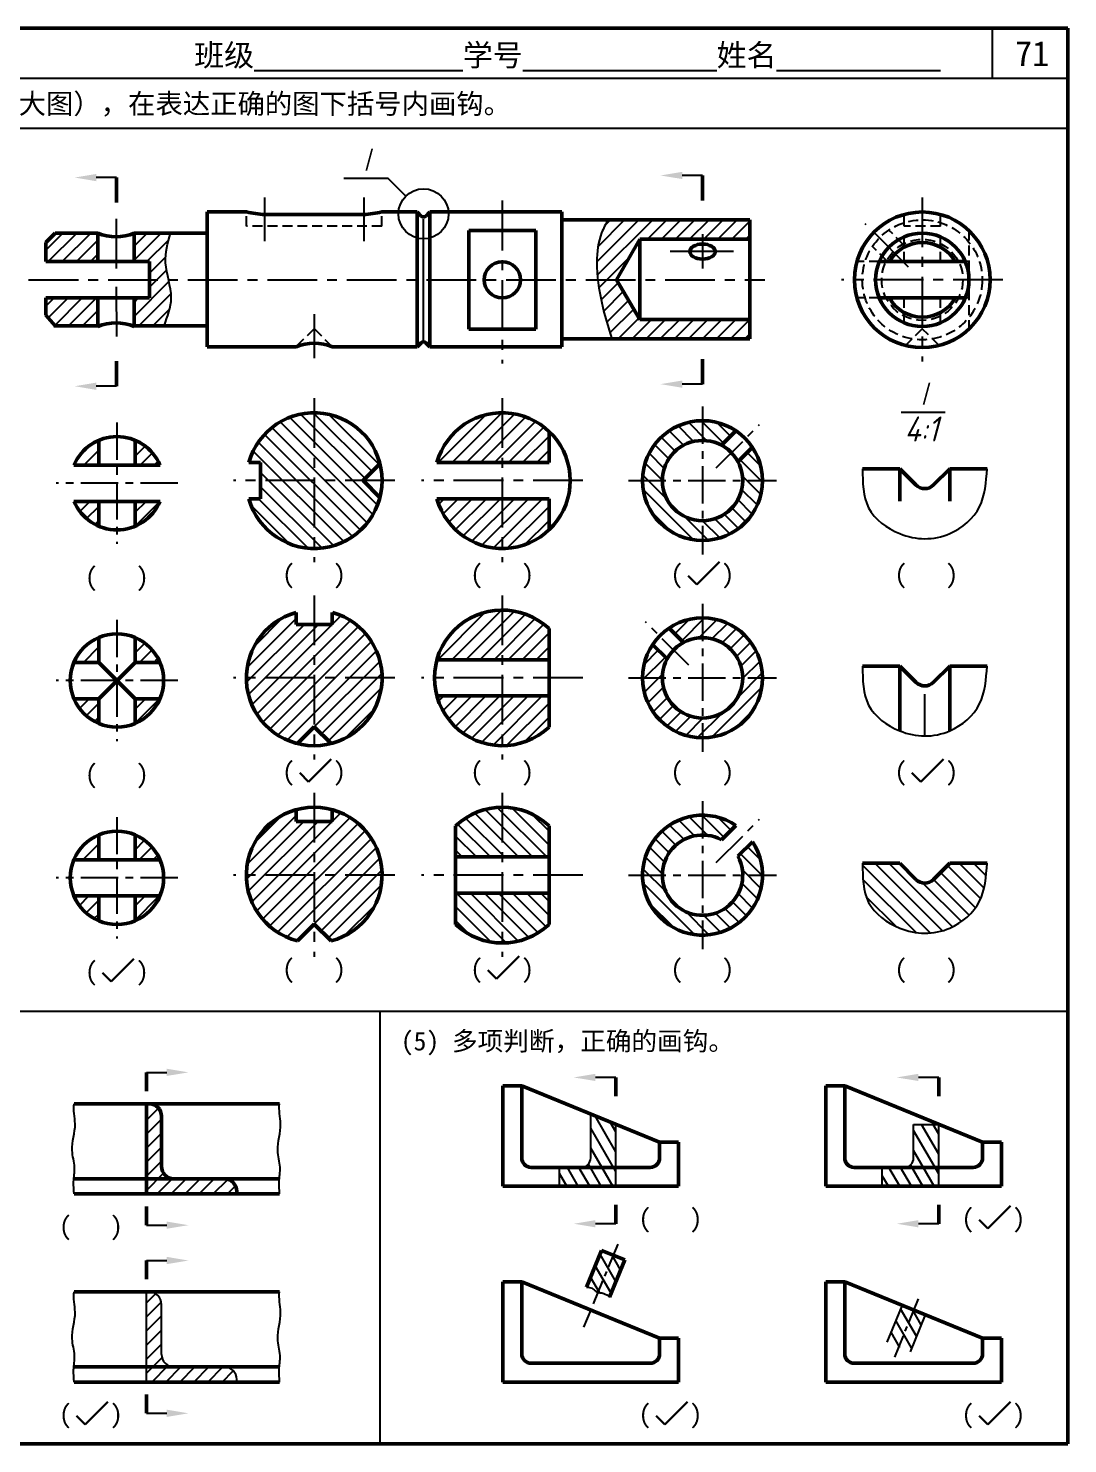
# Model space of a CAD drawing. Header units: millimetres. Extents: x 0 to 322, y 0 to 226.
# Drawn here: x 156.1 to 322, y 0 to 226 of the extents above; entities that cross this region are included whole.
import ezdxf

# ---------------------------------------------------------------- set-up
doc = ezdxf.new("R2010")
doc.units = ezdxf.units.MM
doc.header["$LTSCALE"] = 0.25
doc.linetypes.add('CENTER', pattern=[50.8, 31.75, -6.35, 6.35, -6.35])
doc.linetypes.add('HIDDEN', pattern=[9.525, 6.35, -3.175])
for name, color, linetype in [('点画线层', 7, 'CENTER'), ('细实线层', 7, 'Continuous'), ('虚线层', 7, 'HIDDEN')]:
    doc.layers.add(name, color=color, linetype=linetype)
doc.layers.add('答案', color=1, linetype='Continuous', lineweight=30)
doc.layers.add('粗实线层', color=7, linetype='Continuous', lineweight=50)
doc.styles.get("Standard").update_dxf_attribs({"font": 'gbeitc.shx', "height": 4, "bigfont": 'gbcbig.shx'})
doc.styles.add('宋体', font='SimSun.ttf', dxfattribs={"height": 3.5})
pattern_1 = [(45, (-4.2185, 5), (-1.122532, 1.122532), [])]
pattern_2 = [(135, (-4.2185, 0), (-1.122532, -1.122532), [])]
pattern_3 = [(45, (-6.898, 0), (-1.122532, 1.122532), [])]

msp = doc.modelspace()

# ---------------------------------------------------------------- hatches: boundary and pattern name
at = {"layer": '细实线层'}
h = msp.add_hatch(dxfattribs=at)
h.set_pattern_fill('ANSI31', color=256, scale=0.5, style=0)
h.set_pattern_definition(pattern_1)
edge = h.paths.add_edge_path()
edge.add_line((271.29, 192.31), (271.29, 195.41))
edge.add_line((271.29, 195.41), (248.64, 195.41))
edge.add_spline(control_points=[(248.64, 195.41), (248.25, 194.75), (247.17, 192.67), (246.75, 189.31), (246.9, 186.78), (247.01, 185.84)], knot_values=[2.684283, 2.684283, 2.684283, 2.684283, 5.228196, 10.525608, 13.654768, 13.654768, 13.654768, 13.654768], degree=3, periodic=0)
edge.add_line((247.01, 185.84), (249.98, 185.84))
edge.add_line((249.98, 185.84), (253.71, 192.31))
edge.add_line((253.71, 192.31), (271.29, 192.31))
edge = h.paths.add_edge_path()
edge.add_line((253.71, 179.5), (249.98, 185.84))
edge.add_line((249.98, 185.84), (247.01, 185.84))
edge.add_spline(control_points=[(247.01, 185.84), (247.15, 184.6), (247.74, 181.41), (248.65, 178.3), (249.26, 176.4)], knot_values=[13.654768, 13.654768, 13.654768, 13.654768, 17.82177, 24.455457, 24.455457, 24.455457, 24.455457], degree=3, periodic=0)
edge.add_line((249.26, 176.4), (271.29, 176.4))
edge.add_line((271.29, 176.4), (271.29, 179.5))
edge.add_line((271.29, 179.5), (253.71, 179.5))
h = msp.add_hatch(dxfattribs=at)
h.set_pattern_fill('ANSI31', color=256, scale=0.5, style=0)
h.set_pattern_definition(pattern_1)
h.paths.add_polyline_path([(167.23, 193.29), (160.4, 193.29), (158.92, 191.82), (158.92, 188.74), (167.23, 188.74)])
edge = h.paths.add_edge_path()
edge.add_spline(control_points=[(178.52, 185.84), (178.31, 186.75), (177.72, 189.24), (178.39, 191.72), (178.81, 193.29)], knot_values=[8.356328, 8.356328, 8.356328, 8.356328, 11.416188, 16.735038, 16.735038, 16.735038, 16.735038], degree=3, periodic=0)
edge.add_line((178.81, 193.29), (173.02, 193.29))
edge.add_line((173.02, 193.29), (173.02, 188.74))
edge.add_line((173.02, 188.74), (175.46, 188.74))
edge.add_line((175.46, 188.74), (175.46, 185.84))
edge.add_line((175.46, 185.84), (178.52, 185.84))
edge = h.paths.add_edge_path()
edge.add_spline(control_points=[(177.79, 178.51), (178.35, 179.98), (179.28, 182.4), (178.74, 184.87), (178.52, 185.84)], knot_values=[0, 0, 0, 0, 5.092694, 8.356328, 8.356328, 8.356328, 8.356328], degree=3, periodic=0)
edge.add_line((178.52, 185.84), (175.46, 185.84))
edge.add_line((175.46, 185.84), (175.46, 182.95))
edge.add_line((175.46, 182.95), (173.02, 182.95))
edge.add_line((173.02, 182.95), (173.02, 178.51))
edge.add_line((173.02, 178.51), (177.79, 178.51))
h.paths.add_polyline_path([(167.23, 182.95), (158.92, 182.95), (158.92, 180.2), (160.4, 178.51), (167.23, 178.51)])
h = msp.add_hatch(dxfattribs=at)
h.set_pattern_fill('ANSI31', color=256, scale=0.5, angle=90)
h.set_pattern_definition(pattern_2)
h.paths.add_polyline_path([(201.76, 164.61, 0.337043), (191.32, 156.68), (193.21, 156.68), (193.21, 153.78), (201.76, 153.78)])
h.paths.add_polyline_path([(201.76, 164.61), (201.76, 153.78), (209.57, 153.78), (212.25, 156.46, 0.342702)])
h.paths.add_polyline_path([(212.25, 151.1), (209.57, 153.78), (201.76, 153.78), (201.76, 142.95, 0.342702)])
h.paths.add_polyline_path([(201.76, 153.78), (193.21, 153.78), (193.21, 150.89), (191.32, 150.89, 0.337043), (201.76, 142.95)])
h = msp.add_hatch(dxfattribs=at)
h.set_pattern_fill('ANSI31', color=256, scale=0.5)
h.set_pattern_definition(pattern_1)
h.paths.add_polyline_path([(231.78, 164.61, 0.337043), (221.34, 156.68), (231.78, 156.68)])
h.paths.add_polyline_path([(239.23, 161.64, 0.192019), (231.78, 164.61), (231.78, 156.68), (239.23, 156.68)])
h.paths.add_polyline_path([(239.23, 150.89), (231.78, 150.89), (231.78, 142.95, 0.192019), (239.23, 145.92)])
h.paths.add_polyline_path([(231.78, 150.89), (221.34, 150.89, 0.337043), (231.78, 142.95)])
h = msp.add_hatch(dxfattribs=at)
h.set_pattern_fill('ANSI31', color=256, scale=0.5, angle=90)
h.set_pattern_definition(pattern_2)
h.paths.add_polyline_path([(269.38, 156.8), (271.68, 159.1, -0.148417), (273.29, 153.78), (270.13, 153.78, 0.123107)])
h.paths.add_polyline_path([(270.13, 153.78), (273.29, 153.78, -0.414214), (263.73, 144.22), (263.73, 147.38, 0.414214)])
h.paths.add_polyline_path([(254.16, 153.78), (257.32, 153.78, 0.414214), (263.73, 147.38), (263.73, 144.22, -0.414214)])
h.paths.add_polyline_path([(263.73, 163.35), (263.73, 160.19, 0.414214), (257.32, 153.78), (254.16, 153.78, -0.414214)])
h.paths.add_polyline_path([(263.73, 163.35, -0.14867), (269.05, 161.73), (266.75, 159.43, 0.123656), (263.73, 160.19)])
h = msp.add_hatch(dxfattribs=at)
h.set_pattern_fill('ANSI31', color=256, scale=0.5)
h.set_pattern_definition(pattern_1)
h.paths.add_polyline_path([(167.39, 160.23, 0.19576), (163.42, 156.25), (167.39, 156.25)])
h.paths.add_polyline_path([(173.18, 160.23), (173.18, 156.25), (177.15, 156.25, 0.19576)])
h.paths.add_polyline_path([(167.39, 150.46), (163.42, 150.46, 0.19576), (167.39, 146.49)])
h.paths.add_polyline_path([(177.15, 150.46), (173.18, 150.46), (173.18, 146.49, 0.19576)])
h = msp.add_hatch(dxfattribs=at)
h.set_pattern_fill('ANSI31', color=256, scale=0.5)
h.set_pattern_definition(pattern_1)
h.paths.add_polyline_path([(201.76, 130.83), (198.86, 130.83), (198.86, 132.72, 0.337043), (190.93, 122.28), (201.76, 122.28)])
h.paths.add_polyline_path([(204.65, 132.72), (204.65, 130.83), (201.76, 130.83), (201.76, 122.28), (212.59, 122.28, 0.337043)])
h.paths.add_polyline_path([(212.59, 122.28), (201.76, 122.28), (201.76, 114.47), (204.44, 111.79, 0.342702)])
h.paths.add_polyline_path([(201.76, 122.28), (190.93, 122.28, 0.342702), (199.08, 111.79), (201.76, 114.47)])
h = msp.add_hatch(dxfattribs=at)
h.set_pattern_fill('ANSI31', color=256, scale=0.5)
h.set_pattern_definition(pattern_1)
h.paths.add_polyline_path([(231.78, 133.11, 0.337043), (221.34, 125.18), (231.78, 125.18)])
h.paths.add_polyline_path([(239.23, 130.14, 0.192019), (231.78, 133.11), (231.78, 125.18), (239.23, 125.18)])
h.paths.add_polyline_path([(239.23, 119.39), (231.78, 119.39), (231.78, 111.45, 0.192019), (239.23, 114.42)])
h.paths.add_polyline_path([(231.78, 119.39), (221.34, 119.39, 0.337043), (231.78, 111.45)])
h = msp.add_hatch(dxfattribs=at)
h.set_pattern_fill('ANSI31', color=256, scale=0.5)
h.set_pattern_definition(pattern_1)
h.paths.add_polyline_path([(258.07, 125.3), (255.77, 127.6, 0.148417), (254.16, 122.28), (257.32, 122.28, -0.123107)])
h.paths.add_polyline_path([(257.32, 122.28), (254.16, 122.28, 0.414214), (263.73, 112.72), (263.73, 115.88, -0.414214)])
h.paths.add_polyline_path([(273.29, 122.28), (270.13, 122.28, -0.414214), (263.73, 115.88), (263.73, 112.72, 0.414214)])
h.paths.add_polyline_path([(263.73, 131.85), (263.73, 128.69, -0.414214), (270.13, 122.28), (273.29, 122.28, 0.414214)])
h.paths.add_polyline_path([(263.73, 131.85, 0.14867), (258.4, 130.23), (260.7, 127.93, -0.123656), (263.73, 128.69)])
h = msp.add_hatch(dxfattribs=at)
h.set_pattern_fill('ANSI31', color=256, scale=0.5)
h.set_pattern_definition(pattern_1)
h.paths.add_polyline_path([(167.39, 128.73, 0.19576), (163.42, 124.75), (167.39, 124.75)])
h.paths.add_polyline_path([(173.18, 128.73), (173.18, 124.75), (177.15, 124.75, 0.19576)])
h.paths.add_polyline_path([(177.15, 118.96), (173.18, 118.96), (173.18, 114.99, 0.19576)])
h.paths.add_polyline_path([(167.39, 118.96), (163.42, 118.96, 0.19576), (167.39, 114.99)])
h = msp.add_hatch(dxfattribs=at)
h.set_pattern_fill('ANSI31', color=256, scale=0.5)
h.set_pattern_definition(pattern_1)
h.paths.add_polyline_path([(201.76, 99.33), (198.86, 99.33), (198.86, 101.22, 0.337043), (190.93, 90.78), (201.76, 90.78)])
h.paths.add_polyline_path([(204.65, 101.22), (204.65, 99.33), (201.76, 99.33), (201.76, 90.78), (212.59, 90.78, 0.337043)])
h.paths.add_polyline_path([(212.59, 90.78), (201.76, 90.78), (201.76, 82.97), (204.44, 80.29, 0.342702)])
h.paths.add_polyline_path([(201.76, 90.78), (190.93, 90.78, 0.342702), (199.08, 80.29), (201.76, 82.97)])
h = msp.add_hatch(dxfattribs=at)
h.set_pattern_fill('ANSI31', color=256, scale=0.5, angle=90)
h.set_pattern_definition(pattern_2)
h.paths.add_polyline_path([(231.78, 101.61, 0.192019), (224.32, 98.64), (224.32, 93.68), (231.78, 93.68)])
h.paths.add_polyline_path([(239.23, 98.64, 0.192019), (231.78, 101.61), (231.78, 93.68), (239.23, 93.68)])
h.paths.add_polyline_path([(239.23, 87.89), (231.78, 87.89), (231.78, 79.95, 0.192019), (239.23, 82.92)])
h.paths.add_polyline_path([(231.78, 87.89), (224.32, 87.89), (224.32, 82.92, 0.192019), (231.78, 79.95)])
h = msp.add_hatch(dxfattribs=at)
h.set_pattern_fill('ANSI31', color=256, scale=0.5, angle=90)
h.set_pattern_definition(pattern_2)
h.paths.add_polyline_path([(269.38, 93.8), (271.68, 96.1, -0.148417), (273.29, 90.78), (270.13, 90.78, 0.123107)])
h.paths.add_polyline_path([(270.13, 90.78), (273.29, 90.78, -0.414214), (263.73, 81.22), (263.73, 84.38, 0.414214)])
h.paths.add_polyline_path([(254.16, 90.78), (257.32, 90.78, 0.414214), (263.73, 84.38), (263.73, 81.22, -0.414214)])
h.paths.add_polyline_path([(263.73, 100.35), (263.73, 97.19, 0.414214), (257.32, 90.78), (254.16, 90.78, -0.414214)])
h.paths.add_polyline_path([(263.73, 100.35, -0.14867), (269.05, 98.73), (266.75, 96.43, 0.123656), (263.73, 97.19)])
h = msp.add_hatch(dxfattribs=at)
h.set_pattern_fill('ANSI31', color=256, scale=0.5)
h.set_pattern_definition(pattern_1)
h.paths.add_polyline_path([(167.39, 97.23, 0.19576), (163.42, 93.25), (167.39, 93.25)])
h.paths.add_polyline_path([(173.18, 97.23), (173.18, 93.25), (177.15, 93.25, 0.19576)])
h.paths.add_polyline_path([(177.15, 87.46), (173.18, 87.46), (173.18, 83.49, 0.19576)])
h.paths.add_polyline_path([(167.39, 87.46), (163.42, 87.46, 0.19576), (167.39, 83.49)])
h = msp.add_hatch(dxfattribs=at)
h.set_pattern_fill('ANSI31', color=256, scale=0.5, angle=90)
edge = h.paths.add_edge_path()
edge.add_spline(control_points=[(289.26, 92.67), (289.28, 90.45), (289.3, 85.97), (294.38, 82.27), (299.18, 81.21), (304.05, 82.22), (308.72, 86.22), (308.99, 90.54), (309.13, 92.67)], knot_values=[0, 0, 0, 0, 6.328513, 12.746435, 16.832627, 20.91882, 27.301205, 33.479636, 33.479636, 33.479636, 33.479636], degree=3, periodic=0)
edge.add_line((309.13, 92.67), (303.19, 92.67))
edge.add_line((303.19, 92.67), (300.61, 90.08))
edge.add_arc((299.19, 91.5), 2, 225, 315, ccw=False)
edge.add_line((297.78, 90.08), (295.19, 92.67))
edge.add_line((295.19, 92.67), (289.26, 92.67))
h = msp.add_hatch(dxfattribs=at)
h.set_pattern_fill('ANSI31', color=256, scale=0.5)
h.set_pattern_definition(pattern_3)
h.paths.add_polyline_path([(177.39, 52.29, 0.414214), (175.39, 54.29), (174.99, 54.29), (174.99, 42.29), (179.39, 42.29, -0.414214), (177.39, 44.29)])
h.paths.add_polyline_path([(187.39, 42.29), (174.99, 42.29), (174.99, 39.89), (189.39, 39.89), (189.39, 40.29, 0.414214)])
h = msp.add_hatch(dxfattribs=at)
h.set_pattern_fill('ANSI31', color=256, scale=0.5, angle=75)
h.paths.add_polyline_path([(249.88, 50.98), (245.88, 52.62), (245.88, 45.62, -0.414214), (244.38, 44.12), (249.88, 44.12)])
h.paths.add_polyline_path([(249.88, 44.12), (244.38, 44.12), (240.88, 44.12), (240.88, 41.12), (249.88, 41.12)])
h = msp.add_hatch(dxfattribs=at)
h.set_pattern_fill('ANSI31', color=256, scale=0.5, angle=75)
h.paths.add_polyline_path([(301.42, 50.98), (297.42, 50.98), (297.42, 45.62, -0.414214), (295.92, 44.12), (301.42, 44.12)])
h.paths.add_polyline_path([(301.42, 44.12), (295.92, 44.12), (292.42, 44.12), (292.42, 41.12), (301.42, 41.12)])
h = msp.add_hatch(dxfattribs=at)
h.set_pattern_fill('ANSI31', color=256, scale=0.5, angle=75)
h.set_pattern_definition([(120, (0, -1.6296), (-1.374815, -0.79375), [])])
edge = h.paths.add_edge_path()
edge.add_line((249.46, 30.11), (247.61, 30.86))
edge.add_line((247.61, 30.86), (245.21, 24.99))
edge.add_spline(control_points=[(245.21, 24.99), (245.53, 24.98), (246.16, 24.96), (246.6, 24.33), (246.94, 24.2), (247.03, 24.17)], knot_values=[0, 0, 0, 0, 0.935702, 1.766306, 2.063474, 2.063474, 2.063474, 2.063474], degree=3, periodic=0)
edge.add_line((247.03, 24.17), (249.46, 30.11))
edge = h.paths.add_edge_path()
edge.add_line((251.31, 29.35), (249.46, 30.11))
edge.add_line((249.46, 30.11), (247.03, 24.17))
edge.add_spline(control_points=[(247.03, 24.17), (247.33, 24.09), (248.06, 24.1), (248.6, 23.66), (248.88, 23.42)], knot_values=[2.063474, 2.063474, 2.063474, 2.063474, 2.995813, 4.08844, 4.08844, 4.08844, 4.08844], degree=3, periodic=0)
edge.add_line((248.88, 23.42), (251.31, 29.35))
h = msp.add_hatch(dxfattribs=at)
h.set_pattern_fill('ANSI31', color=256, scale=0.5)
h.set_pattern_definition(pattern_3)
h.paths.add_polyline_path([(177.39, 22.25, 0.414214), (175.39, 24.25), (174.99, 24.25), (174.99, 12.25), (179.39, 12.25, -0.414214), (177.39, 14.25)])
h.paths.add_polyline_path([(187.39, 12.25), (174.99, 12.25), (174.99, 9.85), (189.39, 9.85), (189.39, 10.25, 0.414214)])
h = msp.add_hatch(dxfattribs=at)
h.set_pattern_fill('ANSI31', color=256, scale=0.5, angle=75)
h.set_pattern_definition([(120, (47.9577, -10.3872), (-1.374815, -0.79375), [])])
edge = h.paths.add_edge_path()
edge.add_line((297.42, 21.35), (295.57, 22.11))
edge.add_line((295.57, 22.11), (293.16, 16.23))
edge.add_spline(control_points=[(293.16, 16.23), (293.49, 16.22), (294.11, 16.2), (294.55, 15.57), (294.9, 15.44), (294.99, 15.42)], knot_values=[0, 0, 0, 0, 0.935702, 1.766306, 2.063474, 2.063474, 2.063474, 2.063474], degree=3, periodic=0)
edge.add_line((294.99, 15.42), (297.42, 21.35))
edge = h.paths.add_edge_path()
edge.add_line((299.27, 20.59), (297.42, 21.35))
edge.add_line((297.42, 21.35), (294.99, 15.42))
edge.add_spline(control_points=[(294.99, 15.42), (295.29, 15.33), (296.02, 15.34), (296.55, 14.9), (296.84, 14.66)], knot_values=[2.063474, 2.063474, 2.063474, 2.063474, 2.995813, 4.08844, 4.08844, 4.08844, 4.08844], degree=3, periodic=0)
edge.add_line((296.84, 14.66), (299.27, 20.59))

# ---------------------------------------------------------------- linework, layer by layer
at = {"lineweight": 50}
for p, q in [((322, 226), (0, 226)), ((322, 0), (322, 226)), ((0, 0), (322, 0))]:
    msp.add_line(p, q, dxfattribs=at)
for p, q in [((310, 218), (310, 226)), ((322, 218), (0, 218)), ((322, 210), (0, 210)), ((322, 69), (0, 69)), ((212.25, 69), (212.25, 0))]:
    msp.add_line(p, q)
at = {"layer": '点画线层'}
for p, q in [((193.85, 199.01), (193.85, 192.02)), ((209.66, 199.01), (209.66, 192.02)), ((298.8, 199.01), (298.8, 172.8)), ((231.78, 198.48), (231.78, 172.47)), ((170.13, 195.58), (170.16, 186.96)), ((296.6, 187.88), (289.69, 194.79)), ((263.73, 193.15), (263.73, 187.67)), ((156.18, 185.84), (273.66, 185.84)), ((311.67, 185.84), (285.92, 185.84)), ((170.17, 184.74), (170.21, 175.35)), ((201.76, 180.34), (201.76, 173.35)), ((201.76, 166.95), (201.76, 140.74)), ((231.78, 166.95), (231.78, 140.74)), ((214.63, 153.78), (188.88, 153.78)), ((244.65, 153.78), (218.9, 153.78)), ((201.76, 135.45), (201.76, 109.24)), ((231.78, 135.45), (231.78, 109.24)), ((214.63, 122.28), (188.88, 122.28)), ((244.65, 122.28), (218.9, 122.28)), ((201.76, 103.95), (201.76, 77.74)), ((231.78, 103.95), (231.78, 77.74)), ((214.63, 90.78), (188.88, 90.78)), ((244.65, 90.78), (218.9, 90.78))]:
    msp.add_line(p, q, dxfattribs=at)
at = {"layer": '点画线层', "ltscale": 0.75}
for p, q in [((263.73, 165.6), (263.73, 141.97)), ((170.28, 163.06), (170.28, 143.66)), ((265.93, 155.82), (272.84, 162.73)), ((251.91, 153.78), (275.54, 153.78)), ((179.99, 153.36), (160.58, 153.36)), ((263.73, 134.1), (263.73, 110.47)), ((170.28, 131.56), (170.28, 112.16)), ((261.52, 124.32), (254.61, 131.23)), ((251.91, 122.28), (275.54, 122.28)), ((179.99, 121.86), (160.58, 121.86)), ((263.73, 102.6), (263.73, 78.97)), ((170.28, 100.06), (170.28, 80.66)), ((265.93, 92.82), (272.84, 99.73)), ((251.91, 90.78), (275.54, 90.78)), ((179.99, 90.36), (160.58, 90.36))]:
    msp.add_line(p, q, dxfattribs=at)
at = {"layer": '点画线层', "ltscale": 0.5}
for p, q in [((250.19, 31.88), (245.88, 21.35)), ((298.14, 23.12), (294.34, 13.84)), ((245.88, 21.35), (244.75, 18.59))]:
    msp.add_line(p, q, dxfattribs=at)
at = {"layer": '答案'}
for p, q in [((262.81, 137.2), (266.43, 140.82)), ((261.41, 138.6), (262.81, 137.2)), ((200.84, 105.7), (204.46, 109.32)), ((298.55, 105.7), (302.16, 109.32)), ((199.45, 107.1), (200.84, 105.7)), ((297.15, 107.1), (298.55, 105.7)), ((169.37, 73.78), (172.99, 77.4)), ((230.86, 74.2), (234.48, 77.82)), ((167.97, 75.18), (169.37, 73.78)), ((229.46, 75.6), (230.86, 74.2)), ((309.25, 34.34), (312.87, 37.96)), ((307.85, 35.74), (309.25, 34.34)), ((165.23, 3.08), (168.85, 6.69)), ((257.71, 3.08), (261.33, 6.69)), ((309.25, 3.08), (312.87, 6.69)), ((163.84, 4.47), (165.23, 3.08)), ((256.31, 4.47), (257.71, 3.08)), ((307.85, 4.47), (309.25, 3.08))]:
    msp.add_line(p, q, dxfattribs=at)
at = {"layer": '粗实线层'}
for p, q in [((170.21, 198.17), (170.21, 202.17)), ((263.73, 198.5), (263.73, 202.5)), ((184.66, 196.67), (190.96, 196.67)), ((184.66, 175.13), (184.66, 196.67)), ((212.56, 196.67), (218.2, 196.67)), ((218.2, 196.67), (218.2, 175.13)), ((218.2, 196.67), (218.85, 196.03)), ((220.2, 196.67), (219.55, 196.03)), ((220.2, 196.67), (220.2, 175.13)), ((220.2, 196.67), (241.28, 196.67)), ((241.28, 196.67), (241.28, 175.13)), ((184.66, 195.41), (184.66, 176.4)), ((193.85, 196.28), (209.66, 196.28)), ((241.28, 195.41), (271.29, 195.41)), ((271.29, 195.41), (271.29, 176.4)), ((160.4, 193.29), (158.92, 191.82)), ((160.4, 193.29), (167.23, 193.29)), ((167.23, 188.74), (167.23, 193.29)), ((173.02, 188.74), (173.02, 193.29)), ((173.02, 193.29), (184.66, 193.29)), ((226.44, 177.98), (226.44, 193.7)), ((237.11, 193.7), (226.44, 193.7)), ((237.11, 177.98), (237.11, 193.7)), ((253.71, 192.31), (249.98, 185.84)), ((271.29, 192.31), (253.71, 192.31)), ((253.71, 192.31), (253.71, 179.5)), ((158.92, 191.82), (158.92, 188.74)), ((175.46, 188.74), (158.92, 188.74)), ((175.46, 182.95), (175.46, 188.74)), ((291.93, 188.74), (305.67, 188.74)), ((249.98, 185.84), (253.71, 179.5)), ((175.46, 182.95), (158.92, 182.95)), ((158.92, 182.95), (158.92, 180.2)), ((167.23, 178.51), (167.23, 182.95)), ((173.02, 178.51), (173.02, 182.95)), ((291.93, 182.95), (305.67, 182.95)), ((158.92, 180.2), (160.4, 178.51)), ((271.29, 179.5), (253.71, 179.5)), ((167.23, 178.51), (160.19, 178.51)), ((184.66, 178.51), (173.02, 178.51)), ((237.11, 177.98), (226.44, 177.98)), ((271.29, 176.4), (241.28, 176.4)), ((198.86, 175.13), (184.66, 175.13)), ((218.2, 175.13), (204.65, 175.13)), ((218.2, 175.13), (218.85, 175.78)), ((220.2, 175.13), (219.55, 175.78)), ((241.28, 175.13), (220.2, 175.13)), ((170.21, 172.85), (170.21, 168.85)), ((263.73, 173.18), (263.73, 169.18)), ((239.23, 161.64), (239.23, 156.68)), ((266.75, 159.43), (269.05, 161.73)), ((167.39, 156.25), (167.39, 160.23)), ((173.18, 156.25), (173.18, 160.23)), ((269.38, 156.8), (271.68, 159.1)), ((163.42, 156.25), (177.15, 156.25)), ((193.21, 156.68), (191.32, 156.68)), ((193.21, 156.68), (193.21, 150.89)), ((212.25, 156.46), (209.57, 153.78)), ((239.23, 156.68), (221.34, 156.68)), ((209.57, 153.78), (212.25, 151.1)), ((289.26, 155.67), (295.19, 155.67)), ((295.19, 155.67), (297.78, 153.08)), ((295.19, 155.67), (295.19, 150.5)), ((303.19, 155.67), (300.61, 153.08)), ((303.19, 155.67), (309.13, 155.67)), ((303.19, 155.67), (303.19, 150.5)), ((163.42, 150.46), (177.15, 150.46)), ((167.39, 146.49), (167.39, 150.46)), ((173.18, 146.49), (173.18, 150.46)), ((193.21, 150.89), (191.32, 150.89)), ((239.23, 150.89), (221.34, 150.89)), ((239.23, 150.89), (239.23, 145.92)), ((198.86, 130.83), (198.86, 132.72)), ((204.65, 130.83), (204.65, 132.72)), ((204.65, 130.83), (198.86, 130.83)), ((239.23, 130.14), (239.23, 114.42)), ((260.7, 127.93), (258.4, 130.23)), ((167.39, 124.75), (167.39, 128.73)), ((173.18, 124.75), (173.18, 128.73)), ((258.07, 125.3), (255.77, 127.6)), ((163.42, 124.75), (167.39, 124.75)), ((167.39, 124.75), (173.18, 118.96)), ((167.39, 118.96), (173.18, 124.75)), ((173.18, 124.75), (177.15, 124.75)), ((239.23, 125.18), (221.34, 125.18)), ((289.26, 124.17), (295.19, 124.17)), ((295.19, 124.17), (295.19, 113.83)), ((295.19, 124.17), (297.78, 121.58)), ((303.19, 124.17), (300.61, 121.58)), ((303.19, 124.17), (309.13, 124.17)), ((303.19, 124.17), (303.19, 113.83)), ((163.42, 118.96), (167.39, 118.96)), ((167.39, 114.99), (167.39, 118.96)), ((173.18, 114.99), (173.18, 118.96)), ((173.18, 118.96), (177.15, 118.96)), ((239.23, 119.39), (221.34, 119.39)), ((201.76, 114.47), (199.08, 111.79)), ((204.44, 111.79), (201.76, 114.47)), ((198.86, 99.33), (198.86, 101.22)), ((204.65, 99.33), (204.65, 101.22)), ((167.39, 93.25), (167.39, 97.23)), ((173.18, 93.25), (173.18, 97.23)), ((204.65, 99.33), (198.86, 99.33)), ((224.32, 98.64), (224.32, 82.92)), ((239.23, 98.64), (239.23, 82.92)), ((266.75, 96.43), (269.05, 98.73)), ((269.38, 93.8), (271.68, 96.1)), ((163.42, 93.25), (177.15, 93.25)), ((239.23, 93.68), (224.32, 93.68)), ((289.26, 92.67), (295.19, 92.67)), ((295.19, 92.67), (297.78, 90.08)), ((303.19, 92.67), (300.61, 90.08)), ((303.19, 92.67), (309.13, 92.67)), ((163.42, 87.46), (177.15, 87.46)), ((167.39, 83.49), (167.39, 87.46)), ((173.18, 83.49), (173.18, 87.46)), ((239.23, 87.89), (224.32, 87.89)), ((201.76, 82.97), (199.08, 80.29)), ((204.44, 80.29), (201.76, 82.97)), ((174.99, 56.29), (174.99, 59.29)), ((231.88, 57.12), (231.88, 41.12)), ((231.88, 57.12), (234.88, 57.12)), ((234.88, 57.12), (234.88, 45.62)), ((234.88, 57.12), (256.88, 48.12)), ((249.88, 55.48), (249.88, 58.48)), ((283.42, 57.12), (283.42, 41.12)), ((283.42, 57.12), (286.42, 57.12)), ((286.42, 57.12), (286.42, 45.62)), ((286.42, 57.12), (308.42, 48.12)), ((301.42, 55.48), (301.42, 58.48)), ((163.43, 54.29), (196.23, 54.29)), ((174.99, 39.89), (174.99, 54.29)), ((174.99, 54.29), (175.39, 54.29)), ((177.39, 44.29), (177.39, 52.29)), ((256.88, 45.62), (256.88, 48.12)), ((256.88, 48.12), (259.88, 48.12)), ((259.88, 41.12), (259.88, 48.12)), ((308.42, 45.62), (308.42, 48.12)), ((308.42, 48.12), (311.42, 48.12)), ((311.42, 41.12), (311.42, 48.12)), ((236.38, 44.12), (255.38, 44.12)), ((287.92, 44.12), (306.92, 44.12)), ((163.4, 42.29), (196.2, 42.29)), ((179.39, 42.29), (187.39, 42.29)), ((231.88, 41.12), (259.88, 41.12)), ((283.42, 41.12), (311.42, 41.12)), ((163.43, 39.89), (196.23, 39.89)), ((174.99, 39.89), (189.39, 39.89)), ((189.39, 39.89), (189.39, 40.29)), ((174.99, 37.89), (174.99, 34.89)), ((249.88, 38.12), (249.88, 35.12)), ((301.42, 38.12), (301.42, 35.12)), ((247.61, 30.86), (245.21, 24.99)), ((247.61, 30.86), (251.31, 29.35)), ((174.99, 26.25), (174.99, 29.25)), ((251.31, 29.35), (248.88, 23.42)), ((231.88, 25.85), (231.88, 9.85)), ((231.88, 25.85), (234.88, 25.85)), ((234.88, 25.85), (234.88, 14.35)), ((234.88, 25.85), (256.88, 16.85)), ((283.42, 25.85), (283.42, 9.85)), ((283.42, 25.85), (286.42, 25.85)), ((286.42, 25.85), (286.42, 14.35)), ((286.42, 25.85), (308.42, 16.85)), ((163.43, 24.25), (196.23, 24.25)), ((256.88, 14.35), (256.88, 16.85)), ((256.88, 16.85), (259.88, 16.85)), ((259.88, 9.85), (259.88, 16.85)), ((308.42, 14.35), (308.42, 16.85)), ((308.42, 16.85), (311.42, 16.85)), ((311.42, 9.85), (311.42, 16.85)), ((163.4, 12.25), (196.2, 12.25)), ((236.38, 12.85), (255.38, 12.85)), ((287.92, 12.85), (306.92, 12.85)), ((163.43, 9.85), (196.23, 9.85)), ((231.88, 9.85), (259.88, 9.85)), ((283.42, 9.85), (311.42, 9.85)), ((174.99, 7.85), (174.99, 4.85))]:
    msp.add_line(p, q, dxfattribs=at)
for centre, radius in [((298.8, 185.84), 10.83), ((298.8, 185.84), 7.45), ((231.78, 185.84), 2.89), ((263.73, 153.78), 9.57), ((263.73, 153.78), 6.41), ((263.73, 122.28), 9.57), ((170.28, 121.86), 7.45), ((263.73, 122.28), 6.41), ((170.28, 90.36), 7.45)]:
    msp.add_circle(centre, radius, dxfattribs=at)
for centre, radius, start, end in [((219.2, 196.38), 0.5, 225, 315), ((170.13, 200.16), 7.45, 247.1523, 292.8477), ((298.8, 185.84), 5.98, 28.9693, 151.0307), ((298.8, 185.84), 5.98, 208.9693, 331.0307), ((170.13, 171.52), 7.45, 67.1523, 112.8477), ((201.76, 168.27), 7.45, 67.1523, 112.8477), ((219.2, 175.43), 0.5, 45, 135), ((201.76, 153.78), 10.83, 195.496, 164.504), ((231.78, 153.78), 10.83, 195.496, 164.504), ((170.28, 153.36), 7.45, 22.8477, 157.1523), ((299.19, 154.5), 2, 225, 315), ((170.28, 153.36), 7.45, 202.8477, 337.1523), ((201.76, 122.28), 10.83, 105.496, 74.504), ((231.78, 122.28), 10.83, 46.5216, 313.4784), ((299.19, 123), 2, 225, 315), ((201.76, 90.78), 10.83, 284.3332, 255.6668), ((231.78, 90.78), 10.83, 46.5216, 133.4784), ((263.73, 90.78), 9.57, 56.1751, 33.7681), ((263.73, 90.78), 6.41, 61.8033, 28.0727), ((299.19, 91.5), 2, 225, 315), ((231.78, 90.78), 10.83, 226.5216, 313.4784), ((175.39, 52.29), 2, 0, 90), ((236.38, 45.62), 1.5, 180, 270), ((255.38, 45.62), 1.5, 270, 0), ((287.92, 45.62), 1.5, 180, 270), ((306.92, 45.62), 1.5, 270, 0), ((179.39, 44.29), 2, 180, 270), ((187.39, 40.29), 2, 0, 90), ((236.38, 14.35), 1.5, 180, 270), ((255.38, 14.35), 1.5, 270, 0), ((287.92, 14.35), 1.5, 180, 270), ((306.92, 14.35), 1.5, 270, 0)]:
    msp.add_arc(centre, radius, start, end, dxfattribs=at)
at = {"layer": '粗实线层', "extrusion": (0, 0, -1)}
msp.add_ellipse((263.73, 190.35), major_axis=(2.03, 0), ratio=0.590578, dxfattribs=at)
at = {"layer": '粗实线层'}
for points in [[(190.96, 196.67), (191.92, 196.48), (192.89, 196.28), (193.85, 196.28)], [(209.66, 196.28), (210.63, 196.28), (211.59, 196.48), (212.56, 196.67)]]:
    msp.add_open_spline(points, degree=3, dxfattribs=at)
at = {"layer": '细实线层'}
for p, q in [((170.21, 202.17), (166.97, 202.17)), ((206.49, 202.09), (213.49, 202.09)), ((216.37, 199.21), (213.49, 202.09)), ((263.73, 202.5), (260.49, 202.5)), ((219.2, 176.13), (219.2, 195.55)), ((268.66, 190.35), (258.54, 190.35)), ((170.21, 168.85), (166.97, 168.85)), ((263.73, 169.18), (260.49, 169.18)), ((295.43, 164.69), (302.43, 164.69)), ((299.19, 113), (299.19, 119.67)), ((174.99, 59.29), (178.23, 59.29)), ((249.88, 58.48), (246.64, 58.48)), ((301.42, 58.48), (298.18, 58.48)), ((245.88, 45.62), (245.88, 52.62)), ((249.88, 41.12), (249.88, 50.98)), ((297.42, 45.62), (297.42, 50.98)), ((297.42, 50.98), (301.42, 50.98)), ((301.42, 41.12), (301.42, 50.98)), ((240.88, 41.12), (240.88, 44.12)), ((292.42, 41.12), (292.42, 44.12)), ((174.99, 34.89), (178.23, 34.89)), ((249.88, 35.12), (246.64, 35.12)), ((301.42, 35.12), (298.18, 35.12)), ((174.99, 29.25), (178.23, 29.25)), ((174.99, 9.85), (174.99, 24.25)), ((174.99, 24.25), (175.39, 24.25)), ((177.39, 14.25), (177.39, 22.25)), ((295.57, 22.11), (293.16, 16.23)), ((295.57, 22.11), (299.27, 20.59)), ((299.27, 20.59), (296.84, 14.66)), ((179.39, 12.25), (187.39, 12.25)), ((174.99, 9.85), (189.39, 9.85)), ((189.39, 9.85), (189.39, 10.25)), ((174.99, 4.85), (178.23, 4.85))]:
    msp.add_line(p, q, dxfattribs=at)
msp.add_circle((219.2, 196.38), 4, dxfattribs=at)
for centre, radius, start, end in [((244.38, 45.62), 1.5, 270, 0), ((295.92, 45.62), 1.5, 270, 0), ((175.39, 22.25), 2, 0, 90), ((179.39, 14.25), 2, 180, 270), ((187.39, 10.25), 2, 0, 90)]:
    msp.add_arc(centre, radius, start, end, dxfattribs=at)
for points, knots in [([(248.64, 195.41), (248.25, 194.75), (247.17, 192.67), (246.59, 188.03), (247.47, 182.31), (248.65, 178.3), (249.26, 176.4)], [2.684283, 2.684283, 2.684283, 2.684283, 5.228196, 10.525608, 17.82177, 24.455457, 24.455457, 24.455457, 24.455457]), ([(163.43, 39.89), (163.39, 40.54), (163.28, 41.95), (163.71, 44.27), (162.72, 47.33), (164.04, 50.7), (163.25, 53.25), (163.43, 54.29)], [0, 0, 0, 0, 1.936577, 4.23941, 6.939449, 11.233871, 14.461896, 14.461896, 14.461896, 14.461896]), ([(196.23, 39.89), (196.19, 40.54), (196.08, 41.95), (196.51, 44.27), (195.52, 47.33), (196.84, 50.7), (196.05, 53.25), (196.23, 54.29)], [0, 0, 0, 0, 1.936577, 4.23941, 6.939449, 11.233871, 14.461896, 14.461896, 14.461896, 14.461896]), ([(163.43, 9.85), (163.39, 10.49), (163.28, 11.91), (163.71, 14.22), (162.72, 17.28), (164.04, 20.65), (163.25, 23.2), (163.43, 24.25)], [0, 0, 0, 0, 1.936577, 4.23941, 6.939449, 11.233871, 14.461896, 14.461896, 14.461896, 14.461896]), ([(196.23, 9.85), (196.19, 10.49), (196.08, 11.91), (196.51, 14.22), (195.52, 17.28), (196.84, 20.65), (196.05, 23.2), (196.23, 24.25)], [0, 0, 0, 0, 1.936577, 4.23941, 6.939449, 11.233871, 14.461896, 14.461896, 14.461896, 14.461896])]:
    msp.add_open_spline(points, degree=3, knots=knots, dxfattribs=at)
for points in [[(177.79, 178.51), (178.94, 182.95), (178.04, 188.57), (178.81, 193.29)], [(289.26, 155.67), (290.24, 149.42), (295.19, 145.33), (299.19, 144.5), (303.19, 145.33), (307.93, 149.61), (309.13, 155.67)], [(289.26, 124.17), (290.24, 117.92), (295.19, 113.83), (299.19, 113), (303.19, 113.83), (307.93, 118.11), (309.13, 124.17)], [(289.26, 92.67), (290.24, 86.42), (295.19, 82.33), (299.19, 81.5), (303.19, 82.33), (307.93, 86.61), (309.13, 92.67)], [(245.21, 24.99), (246.12, 24.81), (246.76, 24.28), (247.96, 24), (248.88, 23.42)]]:
    msp.add_spline(points, degree=3, dxfattribs=at)
for points in [[(166.97, 202.74), (166.97, 201.59), (163.52, 202.17)], [(260.49, 203.08), (260.49, 201.93), (257.03, 202.5)], [(260.49, 168.6), (260.49, 169.76), (257.03, 169.18)], [(166.97, 168.27), (166.97, 169.42), (163.52, 168.85)], [(178.23, 58.72), (178.23, 59.87), (181.69, 59.29)], [(246.64, 59.06), (246.64, 57.91), (243.18, 58.48)], [(298.18, 59.06), (298.18, 57.91), (294.72, 58.48)], [(178.23, 35.47), (178.23, 34.32), (181.69, 34.89)], [(246.64, 34.54), (246.64, 35.69), (243.18, 35.12)], [(298.18, 34.54), (298.18, 35.69), (294.72, 35.12)], [(178.23, 28.67), (178.23, 29.83), (181.69, 29.25)], [(178.23, 5.43), (178.23, 4.27), (181.69, 4.85)]]:
    msp.add_solid(points, dxfattribs=at)
at = {"layer": '虚线层'}
for p, q in [((190.96, 194.39), (190.96, 196.67)), ((212.56, 194.39), (212.56, 196.67)), ((212.56, 194.39), (190.96, 194.39)), ((295.91, 194.39), (295.91, 196.28)), ((301.69, 194.39), (295.91, 194.39)), ((301.69, 194.39), (301.69, 196.28)), ((295.77, 191.49), (293.47, 193.79)), ((295.91, 188.74), (295.91, 192.71)), ((301.69, 188.74), (301.69, 192.71)), ((306.25, 193.7), (306.25, 177.98)), ((293.15, 188.86), (290.85, 191.16)), ((291.93, 188.74), (288.36, 188.74)), ((306.25, 188.74), (305.67, 188.74)), ((291.93, 182.95), (288.36, 182.95)), ((295.91, 178.97), (295.91, 182.95)), ((301.69, 178.97), (301.69, 182.95)), ((306.25, 182.95), (305.67, 182.95)), ((201.76, 178.03), (198.86, 175.13)), ((204.65, 175.13), (201.76, 178.03)), ((298.8, 178.03), (296.12, 175.35)), ((301.48, 175.35), (298.8, 178.03))]:
    msp.add_line(p, q, dxfattribs=at)
for radius in [9.57, 6.47]:
    msp.add_circle((298.8, 185.84), radius, dxfattribs=at)

# ---------------------------------------------------------------- texts
at = {"style": '宋体'}
for s, height, p in [('班级%%U              %%U学号%%U             %%U姓名%%U           ', 3.5, (182.61, 219.96)), ('71', 4, (313.6, 219.96)), ('* 6.25 表达方法综合（七）：断面图判断题，已知指定位置及其断面（局部放大图），在表达正确的图下括号内画钩。', 3.2, (4.05, 212.36)), ('(5) 多项判断，正确的画钩。', 3, (215.58, 62.79))]:
    msp.add_text(s, height=height, dxfattribs=at).set_placement(p)
at = {"layer": '细实线层'}
for s, p in [('Ⅰ', (208.53, 202.89)), ('Ⅰ', (297.46, 165.5)), ('4:1', (295.94, 160.02))]:
    msp.add_text(s, height=4, dxfattribs=at).set_placement(p)
at = {"layer": '细实线层', "style": '宋体'}
for p in [(165.16, 136.93), (196.63, 137.35), (226.65, 137.35), (258.6, 137.35), (294.34, 137.35), (165.16, 105.43), (196.63, 105.85), (226.65, 105.85), (258.6, 105.85), (294.34, 105.85), (165.16, 73.93), (196.63, 74.35), (226.65, 74.35), (258.6, 74.35), (294.34, 74.35), (161.02, 33.27), (253.5, 34.5), (305.04, 34.5), (161.02, 3.23), (253.5, 3.23), (305.04, 3.23)]:
    msp.add_text('(   )', height=3, dxfattribs=at).set_placement(p)

doc.saveas('drawing.dxf')
